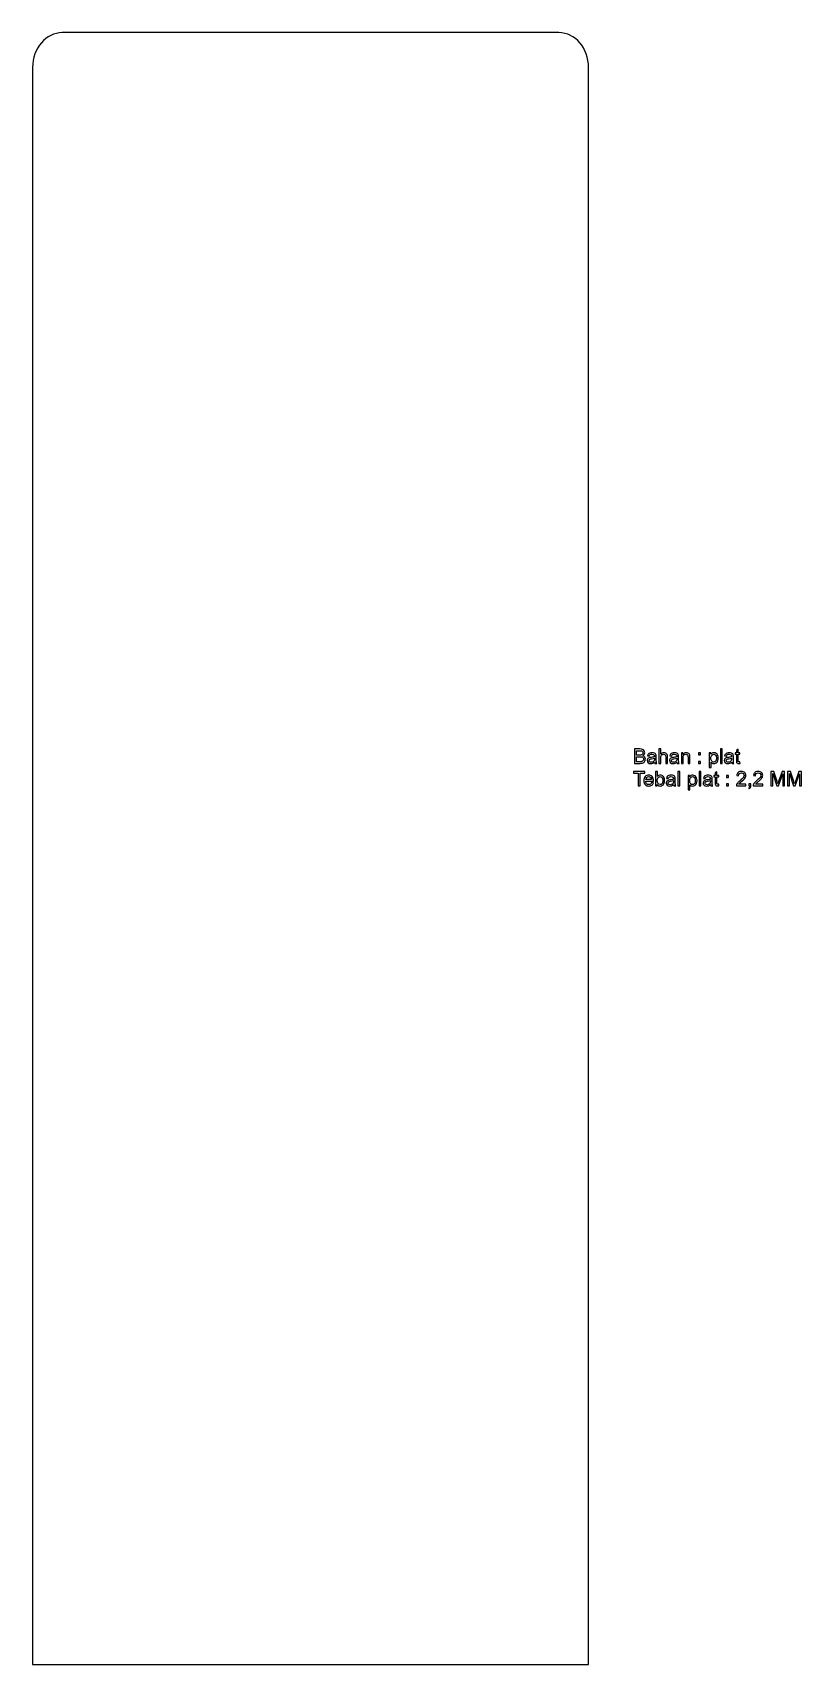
# Model space of a CAD drawing. Header units: centimetres. Extents: x -23 to 41, y -69 to 69.
import ezdxf

# ---------------------------------------------------------------- set-up
doc = ezdxf.new("R2010")
doc.units = ezdxf.units.CM
doc.header["$MEASUREMENT"] = 0
doc.layers.add('Layer 1', color=7, linetype='Continuous')

msp = doc.modelspace()

# ---------------------------------------------------------------- linework, layer by layer
at = {"layer": 'Layer 1', "color": 250, "lineweight": 25}
msp.add_open_spline([(-20.92, 68.74999), (-20.92, 68.74999), (20.92, 68.74999), (20.92, 68.74999), (20.92, 68.74999), (20.92, 68.75), (20.92, 68.75), (22.295, 68.74999), (23.42, 67.4335), (23.42, 65.82447), (23.42, 65.82447), (23.42, 65.82447), (23.42, 65.82447), (23.42, 65.82447), (23.42, -68.75), (23.42, -68.75), (23.42, -68.75), (23.42, -68.75), (23.42, -68.75), (23.42, -68.75), (-23.42, -68.75), (-23.42, -68.75), (-23.42, -68.75), (-23.42, -68.75), (-23.42, -68.74999), (-23.42, -68.74999), (-23.42, 65.82447), (-23.42, 65.82447), (-23.42, 65.82447), (-23.42, 65.82448), (-23.42, 65.82448), (-23.42, 67.43351), (-22.295, 68.74999), (-20.92, 68.74999)], degree=3, knots=[0, 0, 0, 0, 0.090909091, 0.090909091, 0.090909091, 0.181818182, 0.181818182, 0.181818182, 0.272727273, 0.272727273, 0.272727273, 0.363636364, 0.363636364, 0.363636364, 0.454545455, 0.454545455, 0.454545455, 0.545454545, 0.545454545, 0.545454545, 0.636363636, 0.636363636, 0.636363636, 0.727272727, 0.727272727, 0.727272727, 0.818181818, 0.818181818, 0.818181818, 0.909090909, 0.909090909, 0.909090909, 1, 1, 1, 1], dxfattribs=at)
at = {"layer": 'Layer 1', "color": 250}
for points, knots in [([(27.29578, 7.17251), (27.29578, 7.17251), (27.29578, 8.38493), (27.29578, 8.38493), (27.29578, 8.38493), (27.75072, 8.38493), (27.75072, 8.38493), (27.84329, 8.38493), (27.91752, 8.3728), (27.97368, 8.34825), (28.02956, 8.32369), (28.0733, 8.28587), (28.10491, 8.23479), (28.1368, 8.18399), (28.15261, 8.13065), (28.15261, 8.07477), (28.15261, 8.02313), (28.1385, 7.9743), (28.11056, 7.92858), (28.08262, 7.88286), (28.04028, 7.84589), (27.98356, 7.81767), (28.05693, 7.79622), (28.11338, 7.75953), (28.15261, 7.7076), (28.19212, 7.65596), (28.21187, 7.59471), (28.21187, 7.52416), (28.21187, 7.46715), (28.19974, 7.41437), (28.17575, 7.36555), (28.15176, 7.31673), (28.12213, 7.27919), (28.08685, 7.25266), (28.05157, 7.22641), (28.00726, 7.20638), (27.95421, 7.19283), (27.90087, 7.17928), (27.83567, 7.17251), (27.75834, 7.17251), (27.75834, 7.17251), (27.29578, 7.17251), (27.29578, 7.17251)], [0, 0, 0, 0, 0.071428571, 0.071428571, 0.071428571, 0.142857143, 0.142857143, 0.142857143, 0.214285714, 0.214285714, 0.214285714, 0.285714286, 0.285714286, 0.285714286, 0.357142857, 0.357142857, 0.357142857, 0.428571429, 0.428571429, 0.428571429, 0.5, 0.5, 0.5, 0.571428571, 0.571428571, 0.571428571, 0.642857143, 0.642857143, 0.642857143, 0.714285714, 0.714285714, 0.714285714, 0.785714286, 0.785714286, 0.785714286, 0.857142857, 0.857142857, 0.857142857, 0.928571429, 0.928571429, 0.928571429, 1, 1, 1, 1]), ([(29.35515, 7.17251), (29.35515, 7.17251), (29.35515, 8.38493), (29.35515, 8.38493), (29.35515, 8.38493), (29.50416, 8.38493), (29.50416, 8.38493), (29.50416, 8.38493), (29.50416, 7.94862), (29.50416, 7.94862), (29.57331, 8.02962), (29.66051, 8.06997), (29.76606, 8.06997), (29.83069, 8.06997), (29.88686, 8.05727), (29.93483, 8.03159), (29.98253, 8.00591), (30.01668, 7.97063), (30.03728, 7.92548), (30.05788, 7.88032), (30.06804, 7.81456), (30.06804, 7.72877), (30.06804, 7.72877), (30.06804, 7.17251), (30.06804, 7.17251), (30.06804, 7.17251), (29.91903, 7.17251), (29.91903, 7.17251), (29.91903, 7.17251), (29.91903, 7.7282), (29.91903, 7.7282), (29.91903, 7.80243), (29.90294, 7.85662), (29.87105, 7.89048), (29.83888, 7.92435), (29.79372, 7.94128), (29.73502, 7.94128), (29.69128, 7.94128), (29.65007, 7.92999), (29.61141, 7.90713), (29.57274, 7.88427), (29.54537, 7.85323), (29.52872, 7.814), (29.51235, 7.77505), (29.50416, 7.72115), (29.50416, 7.65229), (29.50416, 7.65229), (29.50416, 7.17251), (29.50416, 7.17251), (29.50416, 7.17251), (29.35515, 7.17251), (29.35515, 7.17251)], [0, 0, 0, 0, 0.058823529, 0.058823529, 0.058823529, 0.117647059, 0.117647059, 0.117647059, 0.176470588, 0.176470588, 0.176470588, 0.235294118, 0.235294118, 0.235294118, 0.294117647, 0.294117647, 0.294117647, 0.352941176, 0.352941176, 0.352941176, 0.411764706, 0.411764706, 0.411764706, 0.470588235, 0.470588235, 0.470588235, 0.529411765, 0.529411765, 0.529411765, 0.588235294, 0.588235294, 0.588235294, 0.647058824, 0.647058824, 0.647058824, 0.705882353, 0.705882353, 0.705882353, 0.764705882, 0.764705882, 0.764705882, 0.823529412, 0.823529412, 0.823529412, 0.882352941, 0.882352941, 0.882352941, 0.941176471, 0.941176471, 0.941176471, 1, 1, 1, 1]), ([(34.53022, 7.17251), (34.53022, 7.17251), (34.53022, 8.38493), (34.53022, 8.38493), (34.53022, 8.38493), (34.67924, 8.38493), (34.67924, 8.38493), (34.67924, 8.38493), (34.67924, 7.17251), (34.67924, 7.17251), (34.67924, 7.17251), (34.53022, 7.17251), (34.53022, 7.17251)], [0, 0, 0, 0, 0.25, 0.25, 0.25, 0.5, 0.5, 0.5, 0.75, 0.75, 0.75, 1, 1, 1, 1]), ([(36.17501, 7.30544), (36.17501, 7.30544), (36.19533, 7.17392), (36.19533, 7.17392), (36.15356, 7.16517), (36.11602, 7.16066), (36.08328, 7.16066), (36.02938, 7.16066), (35.98761, 7.16912), (35.9577, 7.18634), (35.92806, 7.20355), (35.90718, 7.22585), (35.89504, 7.25379), (35.88291, 7.28173), (35.87698, 7.34043), (35.87698, 7.4299), (35.87698, 7.4299), (35.87698, 7.9362), (35.87698, 7.9362), (35.87698, 7.9362), (35.76691, 7.9362), (35.76691, 7.9362), (35.76691, 7.9362), (35.76691, 8.05135), (35.76691, 8.05135), (35.76691, 8.05135), (35.87698, 8.05135), (35.87698, 8.05135), (35.87698, 8.05135), (35.87698, 8.26866), (35.87698, 8.26866), (35.87698, 8.26866), (36.02599, 8.35812), (36.02599, 8.35812), (36.02599, 8.35812), (36.02599, 8.05135), (36.02599, 8.05135), (36.02599, 8.05135), (36.17501, 8.05135), (36.17501, 8.05135), (36.17501, 8.05135), (36.17501, 7.9362), (36.17501, 7.9362), (36.17501, 7.9362), (36.02599, 7.9362), (36.02599, 7.9362), (36.02599, 7.9362), (36.02599, 7.42143), (36.02599, 7.42143), (36.02599, 7.37881), (36.02853, 7.35144), (36.03389, 7.3393), (36.03897, 7.32717), (36.04744, 7.31757), (36.05929, 7.31023), (36.07115, 7.30318), (36.08808, 7.29951), (36.11009, 7.29951), (36.12646, 7.29951), (36.14819, 7.30149), (36.17501, 7.30544)], [0, 0, 0, 0, 0.05, 0.05, 0.05, 0.1, 0.1, 0.1, 0.15, 0.15, 0.15, 0.2, 0.2, 0.2, 0.25, 0.25, 0.25, 0.3, 0.3, 0.3, 0.35, 0.35, 0.35, 0.4, 0.4, 0.4, 0.45, 0.45, 0.45, 0.5, 0.5, 0.5, 0.55, 0.55, 0.55, 0.6, 0.6, 0.6, 0.65, 0.65, 0.65, 0.7, 0.7, 0.7, 0.75, 0.75, 0.75, 0.8, 0.8, 0.8, 0.85, 0.85, 0.85, 0.9, 0.9, 0.9, 0.95, 0.95, 0.95, 1, 1, 1, 1]), ([(27.45665, 7.87524), (27.45665, 7.87524), (27.71883, 7.87524), (27.71883, 7.87524), (27.78995, 7.87524), (27.84104, 7.88004), (27.8718, 7.88935), (27.91272, 7.90149), (27.94348, 7.92181), (27.96408, 7.95003), (27.98469, 7.97825), (27.99513, 8.01353), (27.99513, 8.05615), (27.99513, 8.0965), (27.98553, 8.13206), (27.96606, 8.16254), (27.94687, 8.19331), (27.91921, 8.21447), (27.88337, 8.22576), (27.84753, 8.23705), (27.786, 8.24269), (27.69908, 8.24269), (27.69908, 8.24269), (27.45665, 8.24269), (27.45665, 8.24269), (27.45665, 8.24269), (27.45665, 7.87524), (27.45665, 7.87524)], [0, 0, 0, 0, 0.111111111, 0.111111111, 0.111111111, 0.222222222, 0.222222222, 0.222222222, 0.333333333, 0.333333333, 0.333333333, 0.444444444, 0.444444444, 0.444444444, 0.555555556, 0.555555556, 0.555555556, 0.666666667, 0.666666667, 0.666666667, 0.777777778, 0.777777778, 0.777777778, 0.888888889, 0.888888889, 0.888888889, 1, 1, 1, 1]), ([(27.45665, 7.31475), (27.45665, 7.31475), (27.75863, 7.31475), (27.75863, 7.31475), (27.81056, 7.31475), (27.84696, 7.31673), (27.86813, 7.32068), (27.90482, 7.32717), (27.93586, 7.33817), (27.9607, 7.3537), (27.98553, 7.36922), (28.00585, 7.3918), (28.02194, 7.42143), (28.03803, 7.45106), (28.04593, 7.48521), (28.04593, 7.52388), (28.04593, 7.56931), (28.03436, 7.60854), (28.01093, 7.64213), (27.98779, 7.67571), (27.95562, 7.69914), (27.91441, 7.71268), (27.87349, 7.72623), (27.81422, 7.733), (27.73718, 7.733), (27.73718, 7.733), (27.45665, 7.733), (27.45665, 7.733), (27.45665, 7.733), (27.45665, 7.31475), (27.45665, 7.31475)], [0, 0, 0, 0, 0.1, 0.1, 0.1, 0.2, 0.2, 0.2, 0.3, 0.3, 0.3, 0.4, 0.4, 0.4, 0.5, 0.5, 0.5, 0.6, 0.6, 0.6, 0.7, 0.7, 0.7, 0.8, 0.8, 0.8, 0.9, 0.9, 0.9, 1, 1, 1, 1]), ([(28.98742, 7.28258), (28.9321, 7.23545), (28.87876, 7.20243), (28.82768, 7.18295), (28.7766, 7.16348), (28.72185, 7.15388), (28.66315, 7.15388), (28.56663, 7.15388), (28.4924, 7.17731), (28.44047, 7.22444), (28.38854, 7.27129), (28.36258, 7.3314), (28.36258, 7.4045), (28.36258, 7.44739), (28.37246, 7.48662), (28.39193, 7.52218), (28.41169, 7.55774), (28.43737, 7.58596), (28.46898, 7.60741), (28.50087, 7.62886), (28.53643, 7.64523), (28.57622, 7.65624), (28.60557, 7.66386), (28.64988, 7.6712), (28.70887, 7.67853), (28.82909, 7.69264), (28.91799, 7.70986), (28.97472, 7.72962), (28.97528, 7.74994), (28.97557, 7.76292), (28.97557, 7.76828), (28.97557, 7.82868), (28.96145, 7.87129), (28.93323, 7.89613), (28.89513, 7.92971), (28.83841, 7.94636), (28.76333, 7.94636), (28.69306, 7.94636), (28.64113, 7.93394), (28.60783, 7.90939), (28.57425, 7.88484), (28.54969, 7.84138), (28.53361, 7.77872), (28.53361, 7.77872), (28.38798, 7.79904), (28.38798, 7.79904), (28.40124, 7.86141), (28.42298, 7.91193), (28.45346, 7.95031), (28.48394, 7.9887), (28.52796, 8.01805), (28.58554, 8.03893), (28.64283, 8.05953), (28.70971, 8.06997), (28.78535, 8.06997), (28.86042, 8.06997), (28.92166, 8.06123), (28.96879, 8.04345), (29.01564, 8.02567), (29.05035, 8.00365), (29.07237, 7.97684), (29.09438, 7.95003), (29.1099, 7.91616), (29.11893, 7.87524), (29.12373, 7.84984), (29.12627, 7.80412), (29.12627, 7.73836), (29.12627, 7.73836), (29.12627, 7.54081), (29.12627, 7.54081), (29.12627, 7.4028), (29.12938, 7.3156), (29.13559, 7.27863), (29.14151, 7.24165), (29.15393, 7.20638), (29.17199, 7.17251), (29.17199, 7.17251), (29.01621, 7.17251), (29.01621, 7.17251), (29.00125, 7.20384), (28.99165, 7.24053), (28.98742, 7.28258)], [0, 0, 0, 0, 0.037037037, 0.037037037, 0.037037037, 0.074074074, 0.074074074, 0.074074074, 0.111111111, 0.111111111, 0.111111111, 0.148148148, 0.148148148, 0.148148148, 0.185185185, 0.185185185, 0.185185185, 0.222222222, 0.222222222, 0.222222222, 0.259259259, 0.259259259, 0.259259259, 0.296296296, 0.296296296, 0.296296296, 0.333333333, 0.333333333, 0.333333333, 0.37037037, 0.37037037, 0.37037037, 0.407407407, 0.407407407, 0.407407407, 0.444444444, 0.444444444, 0.444444444, 0.481481481, 0.481481481, 0.481481481, 0.518518519, 0.518518519, 0.518518519, 0.555555556, 0.555555556, 0.555555556, 0.592592593, 0.592592593, 0.592592593, 0.62962963, 0.62962963, 0.62962963, 0.666666667, 0.666666667, 0.666666667, 0.703703704, 0.703703704, 0.703703704, 0.740740741, 0.740740741, 0.740740741, 0.777777778, 0.777777778, 0.777777778, 0.814814815, 0.814814815, 0.814814815, 0.851851852, 0.851851852, 0.851851852, 0.888888889, 0.888888889, 0.888888889, 0.925925926, 0.925925926, 0.925925926, 0.962962963, 0.962962963, 0.962962963, 1, 1, 1, 1]), ([(28.97557, 7.61278), (28.92138, 7.59076), (28.8401, 7.57214), (28.73173, 7.5569), (28.6702, 7.54815), (28.62674, 7.53827), (28.60134, 7.52726), (28.57594, 7.51626), (28.55647, 7.50017), (28.54264, 7.47928), (28.52881, 7.45812), (28.52175, 7.43469), (28.52175, 7.40873), (28.52175, 7.3695), (28.53671, 7.33648), (28.56691, 7.31023), (28.59711, 7.28399), (28.64113, 7.27072), (28.69899, 7.27072), (28.75628, 7.27072), (28.80736, 7.28314), (28.85223, 7.30826), (28.89683, 7.33309), (28.92985, 7.36724), (28.95073, 7.41042), (28.96682, 7.44401), (28.97472, 7.4934), (28.97472, 7.55859), (28.97472, 7.55859), (28.97557, 7.61278), (28.97557, 7.61278)], [0, 0, 0, 0, 0.1, 0.1, 0.1, 0.2, 0.2, 0.2, 0.3, 0.3, 0.3, 0.4, 0.4, 0.4, 0.5, 0.5, 0.5, 0.6, 0.6, 0.6, 0.7, 0.7, 0.7, 0.8, 0.8, 0.8, 0.9, 0.9, 0.9, 1, 1, 1, 1]), ([(30.87096, 7.28258), (30.81564, 7.23545), (30.7623, 7.20243), (30.71122, 7.18295), (30.66014, 7.16348), (30.60539, 7.15388), (30.54669, 7.15388), (30.45017, 7.15388), (30.37594, 7.17731), (30.32401, 7.22444), (30.27208, 7.27129), (30.24612, 7.3314), (30.24612, 7.4045), (30.24612, 7.44739), (30.256, 7.48662), (30.27547, 7.52218), (30.29523, 7.55774), (30.32091, 7.58596), (30.35252, 7.60741), (30.38441, 7.62886), (30.41997, 7.64523), (30.45976, 7.65624), (30.48911, 7.66386), (30.53342, 7.6712), (30.59241, 7.67853), (30.71263, 7.69264), (30.80153, 7.70986), (30.85826, 7.72962), (30.85882, 7.74994), (30.85911, 7.76292), (30.85911, 7.76828), (30.85911, 7.82868), (30.84499, 7.87129), (30.81677, 7.89613), (30.77867, 7.92971), (30.72195, 7.94636), (30.64687, 7.94636), (30.5766, 7.94636), (30.52467, 7.93394), (30.49137, 7.90939), (30.45779, 7.88484), (30.43323, 7.84138), (30.41715, 7.77872), (30.41715, 7.77872), (30.27152, 7.79904), (30.27152, 7.79904), (30.28478, 7.86141), (30.30652, 7.91193), (30.337, 7.95031), (30.36748, 7.9887), (30.4115, 8.01805), (30.46908, 8.03893), (30.52637, 8.05953), (30.59325, 8.06997), (30.66889, 8.06997), (30.74396, 8.06997), (30.8052, 8.06123), (30.85233, 8.04345), (30.89918, 8.02567), (30.93389, 8.00365), (30.95591, 7.97684), (30.97792, 7.95003), (30.99344, 7.91616), (31.00247, 7.87524), (31.00727, 7.84984), (31.00981, 7.80412), (31.00981, 7.73836), (31.00981, 7.73836), (31.00981, 7.54081), (31.00981, 7.54081), (31.00981, 7.4028), (31.01292, 7.3156), (31.01913, 7.27863), (31.02505, 7.24165), (31.03747, 7.20638), (31.05553, 7.17251), (31.05553, 7.17251), (30.89975, 7.17251), (30.89975, 7.17251), (30.88479, 7.20384), (30.87519, 7.24053), (30.87096, 7.28258)], [0, 0, 0, 0, 0.037037037, 0.037037037, 0.037037037, 0.074074074, 0.074074074, 0.074074074, 0.111111111, 0.111111111, 0.111111111, 0.148148148, 0.148148148, 0.148148148, 0.185185185, 0.185185185, 0.185185185, 0.222222222, 0.222222222, 0.222222222, 0.259259259, 0.259259259, 0.259259259, 0.296296296, 0.296296296, 0.296296296, 0.333333333, 0.333333333, 0.333333333, 0.37037037, 0.37037037, 0.37037037, 0.407407407, 0.407407407, 0.407407407, 0.444444444, 0.444444444, 0.444444444, 0.481481481, 0.481481481, 0.481481481, 0.518518519, 0.518518519, 0.518518519, 0.555555556, 0.555555556, 0.555555556, 0.592592593, 0.592592593, 0.592592593, 0.62962963, 0.62962963, 0.62962963, 0.666666667, 0.666666667, 0.666666667, 0.703703704, 0.703703704, 0.703703704, 0.740740741, 0.740740741, 0.740740741, 0.777777778, 0.777777778, 0.777777778, 0.814814815, 0.814814815, 0.814814815, 0.851851852, 0.851851852, 0.851851852, 0.888888889, 0.888888889, 0.888888889, 0.925925926, 0.925925926, 0.925925926, 0.962962963, 0.962962963, 0.962962963, 1, 1, 1, 1]), ([(30.85911, 7.61278), (30.80492, 7.59076), (30.72364, 7.57214), (30.61527, 7.5569), (30.55374, 7.54815), (30.51028, 7.53827), (30.48488, 7.52726), (30.45948, 7.51626), (30.44001, 7.50017), (30.42618, 7.47928), (30.41235, 7.45812), (30.40529, 7.43469), (30.40529, 7.40873), (30.40529, 7.3695), (30.42025, 7.33648), (30.45045, 7.31023), (30.48065, 7.28399), (30.52467, 7.27072), (30.58253, 7.27072), (30.63982, 7.27072), (30.6909, 7.28314), (30.73577, 7.30826), (30.78037, 7.33309), (30.81339, 7.36724), (30.83427, 7.41042), (30.85036, 7.44401), (30.85826, 7.4934), (30.85826, 7.55859), (30.85826, 7.55859), (30.85911, 7.61278), (30.85911, 7.61278)], [0, 0, 0, 0, 0.1, 0.1, 0.1, 0.2, 0.2, 0.2, 0.3, 0.3, 0.3, 0.4, 0.4, 0.4, 0.5, 0.5, 0.5, 0.6, 0.6, 0.6, 0.7, 0.7, 0.7, 0.8, 0.8, 0.8, 0.9, 0.9, 0.9, 1, 1, 1, 1]), ([(31.23869, 7.17251), (31.23869, 7.17251), (31.23869, 8.05135), (31.23869, 8.05135), (31.23869, 8.05135), (31.37246, 8.05135), (31.37246, 8.05135), (31.37246, 8.05135), (31.37246, 7.92661), (31.37246, 7.92661), (31.43681, 8.02228), (31.52994, 8.06997), (31.65158, 8.06997), (31.70464, 8.06997), (31.75318, 8.06038), (31.79749, 8.04147), (31.8418, 8.02256), (31.8751, 7.99744), (31.89711, 7.96668), (31.91913, 7.93592), (31.93465, 7.89923), (31.9434, 7.8569), (31.94876, 7.82924), (31.95158, 7.78098), (31.95158, 7.71212), (31.95158, 7.71212), (31.95158, 7.17251), (31.95158, 7.17251), (31.95158, 7.17251), (31.80257, 7.17251), (31.80257, 7.17251), (31.80257, 7.17251), (31.80257, 7.70647), (31.80257, 7.70647), (31.80257, 7.76715), (31.79692, 7.81259), (31.78535, 7.8425), (31.77378, 7.87242), (31.75318, 7.89641), (31.72383, 7.91447), (31.69448, 7.93225), (31.65976, 7.94128), (31.62025, 7.94128), (31.55704, 7.94128), (31.50257, 7.92124), (31.45656, 7.88089), (31.41056, 7.84081), (31.3877, 7.76433), (31.3877, 7.652), (31.3877, 7.652), (31.3877, 7.17251), (31.3877, 7.17251), (31.3877, 7.17251), (31.23869, 7.17251), (31.23869, 7.17251)], [0, 0, 0, 0, 0.055555556, 0.055555556, 0.055555556, 0.111111111, 0.111111111, 0.111111111, 0.166666667, 0.166666667, 0.166666667, 0.222222222, 0.222222222, 0.222222222, 0.277777778, 0.277777778, 0.277777778, 0.333333333, 0.333333333, 0.333333333, 0.388888889, 0.388888889, 0.388888889, 0.444444444, 0.444444444, 0.444444444, 0.5, 0.5, 0.5, 0.555555556, 0.555555556, 0.555555556, 0.611111111, 0.611111111, 0.611111111, 0.666666667, 0.666666667, 0.666666667, 0.722222222, 0.722222222, 0.722222222, 0.777777778, 0.777777778, 0.777777778, 0.833333333, 0.833333333, 0.833333333, 0.888888889, 0.888888889, 0.888888889, 0.944444444, 0.944444444, 0.944444444, 1, 1, 1, 1]), ([(32.69156, 7.88202), (32.69156, 7.88202), (32.69156, 8.05135), (32.69156, 8.05135), (32.69156, 8.05135), (32.86089, 8.05135), (32.86089, 8.05135), (32.86089, 8.05135), (32.86089, 7.88202), (32.86089, 7.88202), (32.86089, 7.88202), (32.69156, 7.88202), (32.69156, 7.88202)], [0, 0, 0, 0, 0.25, 0.25, 0.25, 0.5, 0.5, 0.5, 0.75, 0.75, 0.75, 1, 1, 1, 1]), ([(32.69156, 7.17251), (32.69156, 7.17251), (32.69156, 7.34184), (32.69156, 7.34184), (32.69156, 7.34184), (32.86089, 7.34184), (32.86089, 7.34184), (32.86089, 7.34184), (32.86089, 7.17251), (32.86089, 7.17251), (32.86089, 7.17251), (32.69156, 7.17251), (32.69156, 7.17251)], [0, 0, 0, 0, 0.25, 0.25, 0.25, 0.5, 0.5, 0.5, 0.75, 0.75, 0.75, 1, 1, 1, 1]), ([(33.59184, 6.83554), (33.59184, 6.83554), (33.59184, 8.05135), (33.59184, 8.05135), (33.59184, 8.05135), (33.72731, 8.05135), (33.72731, 8.05135), (33.72731, 8.05135), (33.72731, 7.93592), (33.72731, 7.93592), (33.7592, 7.98051), (33.79532, 8.0141), (33.83568, 8.03639), (33.87575, 8.05869), (33.92458, 8.06997), (33.98187, 8.06997), (34.05694, 8.06997), (34.12298, 8.05078), (34.18027, 8.01212), (34.23756, 7.97374), (34.28074, 7.91927), (34.31009, 7.84928), (34.33916, 7.779), (34.35384, 7.70224), (34.35384, 7.61842), (34.35384, 7.52896), (34.33775, 7.44824), (34.30558, 7.37627), (34.27341, 7.30459), (34.22656, 7.24956), (34.16503, 7.21117), (34.10379, 7.17307), (34.03916, 7.15388), (33.97143, 7.15388), (33.92176, 7.15388), (33.87717, 7.16433), (33.83794, 7.18521), (33.79843, 7.20609), (33.76625, 7.23234), (33.74085, 7.26423), (33.74085, 7.26423), (33.74085, 6.83554), (33.74085, 6.83554), (33.74085, 6.83554), (33.59184, 6.83554), (33.59184, 6.83554)], [0, 0, 0, 0, 0.066666667, 0.066666667, 0.066666667, 0.133333333, 0.133333333, 0.133333333, 0.2, 0.2, 0.2, 0.266666667, 0.266666667, 0.266666667, 0.333333333, 0.333333333, 0.333333333, 0.4, 0.4, 0.4, 0.466666667, 0.466666667, 0.466666667, 0.533333333, 0.533333333, 0.533333333, 0.6, 0.6, 0.6, 0.666666667, 0.666666667, 0.666666667, 0.733333333, 0.733333333, 0.733333333, 0.8, 0.8, 0.8, 0.866666667, 0.866666667, 0.866666667, 0.933333333, 0.933333333, 0.933333333, 1, 1, 1, 1]), ([(33.72731, 7.60657), (33.72731, 7.49396), (33.75017, 7.41071), (33.7956, 7.3568), (33.84132, 7.3029), (33.89664, 7.2758), (33.96155, 7.2758), (34.02759, 7.2758), (34.08403, 7.30374), (34.13088, 7.35962), (34.17801, 7.4155), (34.20144, 7.50186), (34.20144, 7.61898), (34.20144, 7.73074), (34.17858, 7.81428), (34.13258, 7.86988), (34.08657, 7.92548), (34.03182, 7.95314), (33.96804, 7.95314), (33.90482, 7.95314), (33.84894, 7.9235), (33.8004, 7.86452), (33.75158, 7.80525), (33.72731, 7.71946), (33.72731, 7.60657)], [0, 0, 0, 0, 0.125, 0.125, 0.125, 0.25, 0.25, 0.25, 0.375, 0.375, 0.375, 0.5, 0.5, 0.5, 0.625, 0.625, 0.625, 0.75, 0.75, 0.75, 0.875, 0.875, 0.875, 1, 1, 1, 1]), ([(35.48385, 7.28258), (35.42853, 7.23545), (35.37519, 7.20243), (35.32411, 7.18295), (35.27303, 7.16348), (35.21828, 7.15388), (35.15958, 7.15388), (35.06306, 7.15388), (34.98883, 7.17731), (34.9369, 7.22444), (34.88497, 7.27129), (34.85901, 7.3314), (34.85901, 7.4045), (34.85901, 7.44739), (34.86889, 7.48662), (34.88836, 7.52218), (34.90812, 7.55774), (34.9338, 7.58596), (34.96541, 7.60741), (34.9973, 7.62886), (35.03286, 7.64523), (35.07265, 7.65624), (35.102, 7.66386), (35.14631, 7.6712), (35.2053, 7.67853), (35.32552, 7.69264), (35.41442, 7.70986), (35.47115, 7.72962), (35.47171, 7.74994), (35.472, 7.76292), (35.472, 7.76828), (35.472, 7.82868), (35.45788, 7.87129), (35.42966, 7.89613), (35.39156, 7.92971), (35.33484, 7.94636), (35.25976, 7.94636), (35.18949, 7.94636), (35.13756, 7.93394), (35.10426, 7.90939), (35.07068, 7.88484), (35.04612, 7.84138), (35.03004, 7.77872), (35.03004, 7.77872), (34.88441, 7.79904), (34.88441, 7.79904), (34.89767, 7.86141), (34.91941, 7.91193), (34.94989, 7.95031), (34.98037, 7.9887), (35.02439, 8.01805), (35.08197, 8.03893), (35.13926, 8.05953), (35.20614, 8.06997), (35.28178, 8.06997), (35.35685, 8.06997), (35.41809, 8.06123), (35.46522, 8.04345), (35.51207, 8.02567), (35.54678, 8.00365), (35.5688, 7.97684), (35.59081, 7.95003), (35.60633, 7.91616), (35.61536, 7.87524), (35.62016, 7.84984), (35.6227, 7.80412), (35.6227, 7.73836), (35.6227, 7.73836), (35.6227, 7.54081), (35.6227, 7.54081), (35.6227, 7.4028), (35.62581, 7.3156), (35.63202, 7.27863), (35.63794, 7.24165), (35.65036, 7.20638), (35.66842, 7.17251), (35.66842, 7.17251), (35.51264, 7.17251), (35.51264, 7.17251), (35.49768, 7.20384), (35.48808, 7.24053), (35.48385, 7.28258)], [0, 0, 0, 0, 0.037037037, 0.037037037, 0.037037037, 0.074074074, 0.074074074, 0.074074074, 0.111111111, 0.111111111, 0.111111111, 0.148148148, 0.148148148, 0.148148148, 0.185185185, 0.185185185, 0.185185185, 0.222222222, 0.222222222, 0.222222222, 0.259259259, 0.259259259, 0.259259259, 0.296296296, 0.296296296, 0.296296296, 0.333333333, 0.333333333, 0.333333333, 0.37037037, 0.37037037, 0.37037037, 0.407407407, 0.407407407, 0.407407407, 0.444444444, 0.444444444, 0.444444444, 0.481481481, 0.481481481, 0.481481481, 0.518518519, 0.518518519, 0.518518519, 0.555555556, 0.555555556, 0.555555556, 0.592592593, 0.592592593, 0.592592593, 0.62962963, 0.62962963, 0.62962963, 0.666666667, 0.666666667, 0.666666667, 0.703703704, 0.703703704, 0.703703704, 0.740740741, 0.740740741, 0.740740741, 0.777777778, 0.777777778, 0.777777778, 0.814814815, 0.814814815, 0.814814815, 0.851851852, 0.851851852, 0.851851852, 0.888888889, 0.888888889, 0.888888889, 0.925925926, 0.925925926, 0.925925926, 0.962962963, 0.962962963, 0.962962963, 1, 1, 1, 1]), ([(35.472, 7.61278), (35.41781, 7.59076), (35.33653, 7.57214), (35.22816, 7.5569), (35.16663, 7.54815), (35.12317, 7.53827), (35.09777, 7.52726), (35.07237, 7.51626), (35.0529, 7.50017), (35.03907, 7.47928), (35.02524, 7.45812), (35.01818, 7.43469), (35.01818, 7.40873), (35.01818, 7.3695), (35.03314, 7.33648), (35.06334, 7.31023), (35.09354, 7.28399), (35.13756, 7.27072), (35.19542, 7.27072), (35.25271, 7.27072), (35.30379, 7.28314), (35.34866, 7.30826), (35.39326, 7.33309), (35.42628, 7.36724), (35.44716, 7.41042), (35.46325, 7.44401), (35.47115, 7.4934), (35.47115, 7.55859), (35.47115, 7.55859), (35.472, 7.61278), (35.472, 7.61278)], [0, 0, 0, 0, 0.1, 0.1, 0.1, 0.2, 0.2, 0.2, 0.3, 0.3, 0.3, 0.4, 0.4, 0.4, 0.5, 0.5, 0.5, 0.6, 0.6, 0.6, 0.7, 0.7, 0.7, 0.8, 0.8, 0.8, 0.9, 0.9, 0.9, 1, 1, 1, 1]), ([(27.61074, 5.28078), (27.61074, 5.28078), (27.61074, 6.35096), (27.61074, 6.35096), (27.61074, 6.35096), (27.21112, 6.35096), (27.21112, 6.35096), (27.21112, 6.35096), (27.21112, 6.4932), (27.21112, 6.4932), (27.21112, 6.4932), (28.17123, 6.4932), (28.17123, 6.4932), (28.17123, 6.4932), (28.17123, 6.35096), (28.17123, 6.35096), (28.17123, 6.35096), (27.77161, 6.35096), (27.77161, 6.35096), (27.77161, 6.35096), (27.77161, 5.28078), (27.77161, 5.28078), (27.77161, 5.28078), (27.61074, 5.28078), (27.61074, 5.28078)], [0, 0, 0, 0, 0.125, 0.125, 0.125, 0.25, 0.25, 0.25, 0.375, 0.375, 0.375, 0.5, 0.5, 0.5, 0.625, 0.625, 0.625, 0.75, 0.75, 0.75, 0.875, 0.875, 0.875, 1, 1, 1, 1]), ([(28.73004, 5.56526), (28.73004, 5.56526), (28.88413, 5.54494), (28.88413, 5.54494), (28.86014, 5.45548), (28.81527, 5.38577), (28.74979, 5.33638), (28.68432, 5.28699), (28.60078, 5.26215), (28.4989, 5.26215), (28.37077, 5.26215), (28.26917, 5.30166), (28.1941, 5.38069), (28.11903, 5.45943), (28.08149, 5.57034), (28.08149, 5.71286), (28.08149, 5.86018), (28.11931, 5.97476), (28.19523, 6.05604), (28.27115, 6.13761), (28.36964, 6.17824), (28.49071, 6.17824), (28.60784, 6.17824), (28.70351, 6.13845), (28.77773, 6.05858), (28.85196, 5.97871), (28.88921, 5.86639), (28.88921, 5.72161), (28.88921, 5.71286), (28.88893, 5.6996), (28.88836, 5.6821), (28.88836, 5.6821), (28.23389, 5.6821), (28.23389, 5.6821), (28.23954, 5.58586), (28.26663, 5.51192), (28.31574, 5.46084), (28.36456, 5.40976), (28.4258, 5.38407), (28.4989, 5.38407), (28.55337, 5.38407), (28.59993, 5.39847), (28.63832, 5.42725), (28.67698, 5.45604), (28.70746, 5.50204), (28.73004, 5.56526)], [0, 0, 0, 0, 0.066666667, 0.066666667, 0.066666667, 0.133333333, 0.133333333, 0.133333333, 0.2, 0.2, 0.2, 0.266666667, 0.266666667, 0.266666667, 0.333333333, 0.333333333, 0.333333333, 0.4, 0.4, 0.4, 0.466666667, 0.466666667, 0.466666667, 0.533333333, 0.533333333, 0.533333333, 0.6, 0.6, 0.6, 0.666666667, 0.666666667, 0.666666667, 0.733333333, 0.733333333, 0.733333333, 0.8, 0.8, 0.8, 0.866666667, 0.866666667, 0.866666667, 0.933333333, 0.933333333, 0.933333333, 1, 1, 1, 1]), ([(28.24236, 5.80402), (28.24236, 5.80402), (28.73173, 5.80402), (28.73173, 5.80402), (28.72524, 5.87796), (28.70633, 5.93328), (28.67557, 5.97025), (28.62844, 6.02754), (28.56691, 6.05633), (28.49156, 6.05633), (28.42326, 6.05633), (28.36597, 6.03347), (28.31941, 5.98775), (28.27312, 5.94203), (28.24744, 5.88078), (28.24236, 5.80402)], [0, 0, 0, 0, 0.2, 0.2, 0.2, 0.4, 0.4, 0.4, 0.6, 0.6, 0.6, 0.8, 0.8, 0.8, 1, 1, 1, 1]), ([(29.20953, 5.28078), (29.20953, 5.28078), (29.07068, 5.28078), (29.07068, 5.28078), (29.07068, 5.28078), (29.07068, 6.4932), (29.07068, 6.4932), (29.07068, 6.4932), (29.21969, 6.4932), (29.21969, 6.4932), (29.21969, 6.4932), (29.21969, 6.06056), (29.21969, 6.06056), (29.28262, 6.13902), (29.36278, 6.17824), (29.46042, 6.17824), (29.51433, 6.17824), (29.56569, 6.16752), (29.61395, 6.14579), (29.66221, 6.12406), (29.70172, 6.0933), (29.73305, 6.05407), (29.7641, 6.01456), (29.78865, 5.96714), (29.80615, 5.91155), (29.82393, 5.85623), (29.83267, 5.79668), (29.83267, 5.73346), (29.83267, 5.58332), (29.79542, 5.46705), (29.7212, 5.3852), (29.64669, 5.30308), (29.55751, 5.26215), (29.45337, 5.26215), (29.34979, 5.26215), (29.26851, 5.30533), (29.20953, 5.39141), (29.20953, 5.39141), (29.20953, 5.28078), (29.20953, 5.28078)], [0, 0, 0, 0, 0.076923077, 0.076923077, 0.076923077, 0.153846154, 0.153846154, 0.153846154, 0.230769231, 0.230769231, 0.230769231, 0.307692308, 0.307692308, 0.307692308, 0.384615385, 0.384615385, 0.384615385, 0.461538462, 0.461538462, 0.461538462, 0.538461538, 0.538461538, 0.538461538, 0.615384615, 0.615384615, 0.615384615, 0.692307692, 0.692307692, 0.692307692, 0.769230769, 0.769230769, 0.769230769, 0.846153846, 0.846153846, 0.846153846, 0.923076923, 0.923076923, 0.923076923, 1, 1, 1, 1]), ([(29.20784, 5.72669), (29.20784, 5.6217), (29.22223, 5.54579), (29.25073, 5.49894), (29.29758, 5.42246), (29.3608, 5.38407), (29.44067, 5.38407), (29.50586, 5.38407), (29.56202, 5.4123), (29.60916, 5.46874), (29.65657, 5.52518), (29.68028, 5.60929), (29.68028, 5.72105), (29.68028, 5.83563), (29.6577, 5.92001), (29.61226, 5.97448), (29.56682, 6.02895), (29.51179, 6.05633), (29.44744, 6.05633), (29.38225, 6.05633), (29.32609, 6.0281), (29.27896, 5.97166), (29.23154, 5.91521), (29.20784, 5.83365), (29.20784, 5.72669)], [0, 0, 0, 0, 0.125, 0.125, 0.125, 0.25, 0.25, 0.25, 0.375, 0.375, 0.375, 0.5, 0.5, 0.5, 0.625, 0.625, 0.625, 0.75, 0.75, 0.75, 0.875, 0.875, 0.875, 1, 1, 1, 1]), ([(30.58818, 5.39085), (30.53286, 5.34372), (30.47952, 5.3107), (30.42844, 5.29122), (30.37736, 5.27175), (30.32261, 5.26215), (30.26391, 5.26215), (30.16739, 5.26215), (30.09316, 5.28558), (30.04123, 5.33271), (29.9893, 5.37956), (29.96334, 5.43967), (29.96334, 5.51277), (29.96334, 5.55566), (29.97322, 5.59489), (29.99269, 5.63045), (30.01245, 5.66601), (30.03813, 5.69423), (30.06974, 5.71568), (30.10163, 5.73713), (30.13719, 5.7535), (30.17698, 5.76451), (30.20633, 5.77213), (30.25064, 5.77947), (30.30963, 5.7868), (30.42985, 5.80091), (30.51875, 5.81813), (30.57548, 5.83789), (30.57604, 5.85821), (30.57633, 5.87119), (30.57633, 5.87655), (30.57633, 5.93695), (30.56221, 5.97956), (30.53399, 6.0044), (30.49589, 6.03798), (30.43917, 6.05463), (30.36409, 6.05463), (30.29382, 6.05463), (30.24189, 6.04221), (30.20859, 6.01766), (30.17501, 5.99311), (30.15045, 5.94965), (30.13437, 5.88699), (30.13437, 5.88699), (29.98874, 5.90731), (29.98874, 5.90731), (30.002, 5.96968), (30.02374, 6.0202), (30.05422, 6.05858), (30.0847, 6.09697), (30.12872, 6.12632), (30.1863, 6.1472), (30.24359, 6.1678), (30.31047, 6.17824), (30.38611, 6.17824), (30.46118, 6.17824), (30.52242, 6.1695), (30.56955, 6.15172), (30.6164, 6.13394), (30.65111, 6.11192), (30.67313, 6.08511), (30.69514, 6.0583), (30.71066, 6.02443), (30.71969, 5.98351), (30.72449, 5.95811), (30.72703, 5.91239), (30.72703, 5.84663), (30.72703, 5.84663), (30.72703, 5.64908), (30.72703, 5.64908), (30.72703, 5.51107), (30.73014, 5.42387), (30.73635, 5.3869), (30.74227, 5.34992), (30.75469, 5.31465), (30.77275, 5.28078), (30.77275, 5.28078), (30.61697, 5.28078), (30.61697, 5.28078), (30.60201, 5.31211), (30.59241, 5.3488), (30.58818, 5.39085)], [0, 0, 0, 0, 0.037037037, 0.037037037, 0.037037037, 0.074074074, 0.074074074, 0.074074074, 0.111111111, 0.111111111, 0.111111111, 0.148148148, 0.148148148, 0.148148148, 0.185185185, 0.185185185, 0.185185185, 0.222222222, 0.222222222, 0.222222222, 0.259259259, 0.259259259, 0.259259259, 0.296296296, 0.296296296, 0.296296296, 0.333333333, 0.333333333, 0.333333333, 0.37037037, 0.37037037, 0.37037037, 0.407407407, 0.407407407, 0.407407407, 0.444444444, 0.444444444, 0.444444444, 0.481481481, 0.481481481, 0.481481481, 0.518518519, 0.518518519, 0.518518519, 0.555555556, 0.555555556, 0.555555556, 0.592592593, 0.592592593, 0.592592593, 0.62962963, 0.62962963, 0.62962963, 0.666666667, 0.666666667, 0.666666667, 0.703703704, 0.703703704, 0.703703704, 0.740740741, 0.740740741, 0.740740741, 0.777777778, 0.777777778, 0.777777778, 0.814814815, 0.814814815, 0.814814815, 0.851851852, 0.851851852, 0.851851852, 0.888888889, 0.888888889, 0.888888889, 0.925925926, 0.925925926, 0.925925926, 0.962962963, 0.962962963, 0.962962963, 1, 1, 1, 1]), ([(30.57633, 5.72105), (30.52214, 5.69903), (30.44086, 5.68041), (30.33249, 5.66517), (30.27096, 5.65642), (30.2275, 5.64654), (30.2021, 5.63553), (30.1767, 5.62453), (30.15723, 5.60844), (30.1434, 5.58755), (30.12957, 5.56639), (30.12251, 5.54296), (30.12251, 5.517), (30.12251, 5.47777), (30.13747, 5.44475), (30.16767, 5.4185), (30.19787, 5.39226), (30.24189, 5.37899), (30.29975, 5.37899), (30.35704, 5.37899), (30.40812, 5.39141), (30.45299, 5.41653), (30.49759, 5.44136), (30.53061, 5.47551), (30.55149, 5.51869), (30.56758, 5.55228), (30.57548, 5.60167), (30.57548, 5.66686), (30.57548, 5.66686), (30.57633, 5.72105), (30.57633, 5.72105)], [0, 0, 0, 0, 0.1, 0.1, 0.1, 0.2, 0.2, 0.2, 0.3, 0.3, 0.3, 0.4, 0.4, 0.4, 0.5, 0.5, 0.5, 0.6, 0.6, 0.6, 0.7, 0.7, 0.7, 0.8, 0.8, 0.8, 0.9, 0.9, 0.9, 1, 1, 1, 1]), ([(30.95252, 5.28078), (30.95252, 5.28078), (30.95252, 6.4932), (30.95252, 6.4932), (30.95252, 6.4932), (31.10154, 6.4932), (31.10154, 6.4932), (31.10154, 6.4932), (31.10154, 5.28078), (31.10154, 5.28078), (31.10154, 5.28078), (30.95252, 5.28078), (30.95252, 5.28078)], [0, 0, 0, 0, 0.25, 0.25, 0.25, 0.5, 0.5, 0.5, 0.75, 0.75, 0.75, 1, 1, 1, 1]), ([(31.80257, 4.94381), (31.80257, 4.94381), (31.80257, 6.15962), (31.80257, 6.15962), (31.80257, 6.15962), (31.93804, 6.15962), (31.93804, 6.15962), (31.93804, 6.15962), (31.93804, 6.04419), (31.93804, 6.04419), (31.96993, 6.08878), (32.00605, 6.12237), (32.04641, 6.14466), (32.08648, 6.16696), (32.13531, 6.17824), (32.1926, 6.17824), (32.26767, 6.17824), (32.33371, 6.15905), (32.391, 6.12039), (32.44829, 6.08201), (32.49147, 6.02754), (32.52082, 5.95755), (32.54989, 5.88727), (32.56457, 5.81051), (32.56457, 5.72669), (32.56457, 5.63723), (32.54848, 5.55651), (32.51631, 5.48454), (32.48414, 5.41286), (32.43729, 5.35783), (32.37576, 5.31944), (32.31452, 5.28134), (32.24989, 5.26215), (32.18216, 5.26215), (32.13249, 5.26215), (32.0879, 5.2726), (32.04867, 5.29348), (32.00916, 5.31436), (31.97698, 5.34061), (31.95158, 5.3725), (31.95158, 5.3725), (31.95158, 4.94381), (31.95158, 4.94381), (31.95158, 4.94381), (31.80257, 4.94381), (31.80257, 4.94381)], [0, 0, 0, 0, 0.066666667, 0.066666667, 0.066666667, 0.133333333, 0.133333333, 0.133333333, 0.2, 0.2, 0.2, 0.266666667, 0.266666667, 0.266666667, 0.333333333, 0.333333333, 0.333333333, 0.4, 0.4, 0.4, 0.466666667, 0.466666667, 0.466666667, 0.533333333, 0.533333333, 0.533333333, 0.6, 0.6, 0.6, 0.666666667, 0.666666667, 0.666666667, 0.733333333, 0.733333333, 0.733333333, 0.8, 0.8, 0.8, 0.866666667, 0.866666667, 0.866666667, 0.933333333, 0.933333333, 0.933333333, 1, 1, 1, 1]), ([(31.93804, 5.71484), (31.93804, 5.60223), (31.9609, 5.51898), (32.00633, 5.46507), (32.05205, 5.41117), (32.10737, 5.38407), (32.17228, 5.38407), (32.23832, 5.38407), (32.29476, 5.41201), (32.34161, 5.46789), (32.38874, 5.52377), (32.41217, 5.61013), (32.41217, 5.72725), (32.41217, 5.83901), (32.38931, 5.92255), (32.34331, 5.97815), (32.2973, 6.03375), (32.24255, 6.06141), (32.17877, 6.06141), (32.11555, 6.06141), (32.05967, 6.03177), (32.01113, 5.97279), (31.96231, 5.91352), (31.93804, 5.82773), (31.93804, 5.71484)], [0, 0, 0, 0, 0.125, 0.125, 0.125, 0.25, 0.25, 0.25, 0.375, 0.375, 0.375, 0.5, 0.5, 0.5, 0.625, 0.625, 0.625, 0.75, 0.75, 0.75, 0.875, 0.875, 0.875, 1, 1, 1, 1]), ([(32.74095, 5.28078), (32.74095, 5.28078), (32.74095, 6.4932), (32.74095, 6.4932), (32.74095, 6.4932), (32.88997, 6.4932), (32.88997, 6.4932), (32.88997, 6.4932), (32.88997, 5.28078), (32.88997, 5.28078), (32.88997, 5.28078), (32.74095, 5.28078), (32.74095, 5.28078)], [0, 0, 0, 0, 0.25, 0.25, 0.25, 0.5, 0.5, 0.5, 0.75, 0.75, 0.75, 1, 1, 1, 1]), ([(33.69458, 5.39085), (33.63926, 5.34372), (33.58592, 5.3107), (33.53484, 5.29122), (33.48376, 5.27175), (33.42901, 5.26215), (33.37031, 5.26215), (33.27379, 5.26215), (33.19956, 5.28558), (33.14763, 5.33271), (33.0957, 5.37956), (33.06974, 5.43967), (33.06974, 5.51277), (33.06974, 5.55566), (33.07962, 5.59489), (33.09909, 5.63045), (33.11885, 5.66601), (33.14453, 5.69423), (33.17614, 5.71568), (33.20803, 5.73713), (33.24359, 5.7535), (33.28338, 5.76451), (33.31273, 5.77213), (33.35704, 5.77947), (33.41603, 5.7868), (33.53625, 5.80091), (33.62515, 5.81813), (33.68188, 5.83789), (33.68244, 5.85821), (33.68273, 5.87119), (33.68273, 5.87655), (33.68273, 5.93695), (33.66861, 5.97956), (33.64039, 6.0044), (33.60229, 6.03798), (33.54557, 6.05463), (33.47049, 6.05463), (33.40022, 6.05463), (33.34829, 6.04221), (33.31499, 6.01766), (33.28141, 5.99311), (33.25685, 5.94965), (33.24077, 5.88699), (33.24077, 5.88699), (33.09514, 5.90731), (33.09514, 5.90731), (33.1084, 5.96968), (33.13014, 6.0202), (33.16062, 6.05858), (33.1911, 6.09697), (33.23512, 6.12632), (33.2927, 6.1472), (33.34999, 6.1678), (33.41687, 6.17824), (33.49251, 6.17824), (33.56758, 6.17824), (33.62882, 6.1695), (33.67595, 6.15172), (33.7228, 6.13394), (33.75751, 6.11192), (33.77953, 6.08511), (33.80154, 6.0583), (33.81706, 6.02443), (33.82609, 5.98351), (33.83089, 5.95811), (33.83343, 5.91239), (33.83343, 5.84663), (33.83343, 5.84663), (33.83343, 5.64908), (33.83343, 5.64908), (33.83343, 5.51107), (33.83654, 5.42387), (33.84275, 5.3869), (33.84867, 5.34992), (33.86109, 5.31465), (33.87915, 5.28078), (33.87915, 5.28078), (33.72337, 5.28078), (33.72337, 5.28078), (33.70841, 5.31211), (33.69881, 5.3488), (33.69458, 5.39085)], [0, 0, 0, 0, 0.037037037, 0.037037037, 0.037037037, 0.074074074, 0.074074074, 0.074074074, 0.111111111, 0.111111111, 0.111111111, 0.148148148, 0.148148148, 0.148148148, 0.185185185, 0.185185185, 0.185185185, 0.222222222, 0.222222222, 0.222222222, 0.259259259, 0.259259259, 0.259259259, 0.296296296, 0.296296296, 0.296296296, 0.333333333, 0.333333333, 0.333333333, 0.37037037, 0.37037037, 0.37037037, 0.407407407, 0.407407407, 0.407407407, 0.444444444, 0.444444444, 0.444444444, 0.481481481, 0.481481481, 0.481481481, 0.518518519, 0.518518519, 0.518518519, 0.555555556, 0.555555556, 0.555555556, 0.592592593, 0.592592593, 0.592592593, 0.62962963, 0.62962963, 0.62962963, 0.666666667, 0.666666667, 0.666666667, 0.703703704, 0.703703704, 0.703703704, 0.740740741, 0.740740741, 0.740740741, 0.777777778, 0.777777778, 0.777777778, 0.814814815, 0.814814815, 0.814814815, 0.851851852, 0.851851852, 0.851851852, 0.888888889, 0.888888889, 0.888888889, 0.925925926, 0.925925926, 0.925925926, 0.962962963, 0.962962963, 0.962962963, 1, 1, 1, 1]), ([(33.68273, 5.72105), (33.62854, 5.69903), (33.54726, 5.68041), (33.43889, 5.66517), (33.37736, 5.65642), (33.3339, 5.64654), (33.3085, 5.63553), (33.2831, 5.62453), (33.26363, 5.60844), (33.2498, 5.58755), (33.23597, 5.56639), (33.22891, 5.54296), (33.22891, 5.517), (33.22891, 5.47777), (33.24387, 5.44475), (33.27407, 5.4185), (33.30427, 5.39226), (33.34829, 5.37899), (33.40615, 5.37899), (33.46344, 5.37899), (33.51452, 5.39141), (33.55939, 5.41653), (33.60399, 5.44136), (33.63701, 5.47551), (33.65789, 5.51869), (33.67398, 5.55228), (33.68188, 5.60167), (33.68188, 5.66686), (33.68188, 5.66686), (33.68273, 5.72105), (33.68273, 5.72105)], [0, 0, 0, 0, 0.1, 0.1, 0.1, 0.2, 0.2, 0.2, 0.3, 0.3, 0.3, 0.4, 0.4, 0.4, 0.5, 0.5, 0.5, 0.6, 0.6, 0.6, 0.7, 0.7, 0.7, 0.8, 0.8, 0.8, 0.9, 0.9, 0.9, 1, 1, 1, 1]), ([(34.38574, 5.41371), (34.38574, 5.41371), (34.40606, 5.28219), (34.40606, 5.28219), (34.36429, 5.27344), (34.32675, 5.26893), (34.29401, 5.26893), (34.24011, 5.26893), (34.19834, 5.27739), (34.16843, 5.29461), (34.13879, 5.31182), (34.11791, 5.33412), (34.10577, 5.36206), (34.09364, 5.39), (34.08771, 5.4487), (34.08771, 5.53817), (34.08771, 5.53817), (34.08771, 6.04447), (34.08771, 6.04447), (34.08771, 6.04447), (33.97764, 6.04447), (33.97764, 6.04447), (33.97764, 6.04447), (33.97764, 6.15962), (33.97764, 6.15962), (33.97764, 6.15962), (34.08771, 6.15962), (34.08771, 6.15962), (34.08771, 6.15962), (34.08771, 6.37693), (34.08771, 6.37693), (34.08771, 6.37693), (34.23672, 6.46639), (34.23672, 6.46639), (34.23672, 6.46639), (34.23672, 6.15962), (34.23672, 6.15962), (34.23672, 6.15962), (34.38574, 6.15962), (34.38574, 6.15962), (34.38574, 6.15962), (34.38574, 6.04447), (34.38574, 6.04447), (34.38574, 6.04447), (34.23672, 6.04447), (34.23672, 6.04447), (34.23672, 6.04447), (34.23672, 5.5297), (34.23672, 5.5297), (34.23672, 5.48708), (34.23926, 5.45971), (34.24462, 5.44757), (34.2497, 5.43544), (34.25817, 5.42584), (34.27002, 5.4185), (34.28188, 5.41145), (34.29881, 5.40778), (34.32082, 5.40778), (34.33719, 5.40778), (34.35892, 5.40976), (34.38574, 5.41371)], [0, 0, 0, 0, 0.05, 0.05, 0.05, 0.1, 0.1, 0.1, 0.15, 0.15, 0.15, 0.2, 0.2, 0.2, 0.25, 0.25, 0.25, 0.3, 0.3, 0.3, 0.35, 0.35, 0.35, 0.4, 0.4, 0.4, 0.45, 0.45, 0.45, 0.5, 0.5, 0.5, 0.55, 0.55, 0.55, 0.6, 0.6, 0.6, 0.65, 0.65, 0.65, 0.7, 0.7, 0.7, 0.75, 0.75, 0.75, 0.8, 0.8, 0.8, 0.85, 0.85, 0.85, 0.9, 0.9, 0.9, 0.95, 0.95, 0.95, 1, 1, 1, 1]), ([(35.04387, 5.99029), (35.04387, 5.99029), (35.04387, 6.15962), (35.04387, 6.15962), (35.04387, 6.15962), (35.2132, 6.15962), (35.2132, 6.15962), (35.2132, 6.15962), (35.2132, 5.99029), (35.2132, 5.99029), (35.2132, 5.99029), (35.04387, 5.99029), (35.04387, 5.99029)], [0, 0, 0, 0, 0.25, 0.25, 0.25, 0.5, 0.5, 0.5, 0.75, 0.75, 0.75, 1, 1, 1, 1]), ([(36.68414, 5.42302), (36.68414, 5.42302), (36.68414, 5.28078), (36.68414, 5.28078), (36.68414, 5.28078), (35.8815, 5.28078), (35.8815, 5.28078), (35.88037, 5.31662), (35.88629, 5.35105), (35.89899, 5.38436), (35.9196, 5.43882), (35.95262, 5.49273), (35.99805, 5.5455), (36.04349, 5.59828), (36.1084, 5.65924), (36.19279, 5.72838), (36.32402, 5.83647), (36.4132, 5.92199), (36.45977, 5.98521), (36.50662, 6.04842), (36.53004, 6.10825), (36.53004, 6.1647), (36.53004, 6.22368), (36.50888, 6.27335), (36.46654, 6.31399), (36.42421, 6.35435), (36.36889, 6.37467), (36.30088, 6.37467), (36.22891, 6.37467), (36.17134, 6.35322), (36.12816, 6.31032), (36.08498, 6.26771), (36.06325, 6.20844), (36.06268, 6.13253), (36.06268, 6.13253), (35.91028, 6.14776), (35.91028, 6.14776), (35.92073, 6.26178), (35.96024, 6.34871), (36.02853, 6.40854), (36.09711, 6.46837), (36.18884, 6.49828), (36.30426, 6.49828), (36.42054, 6.49828), (36.51283, 6.46611), (36.58056, 6.40148), (36.64858, 6.33685), (36.68244, 6.2567), (36.68244, 6.16131), (36.68244, 6.11277), (36.67256, 6.06507), (36.65253, 6.01823), (36.63277, 5.97109), (36.59975, 5.92171), (36.55375, 5.86978), (36.50746, 5.81813), (36.43098, 5.74673), (36.3243, 5.65642), (36.23484, 5.58135), (36.17726, 5.53055), (36.15186, 5.50374), (36.12646, 5.47692), (36.10558, 5.45011), (36.08893, 5.42302), (36.08893, 5.42302), (36.68414, 5.42302), (36.68414, 5.42302)], [0, 0, 0, 0, 0.045454545, 0.045454545, 0.045454545, 0.090909091, 0.090909091, 0.090909091, 0.136363636, 0.136363636, 0.136363636, 0.181818182, 0.181818182, 0.181818182, 0.227272727, 0.227272727, 0.227272727, 0.272727273, 0.272727273, 0.272727273, 0.318181818, 0.318181818, 0.318181818, 0.363636364, 0.363636364, 0.363636364, 0.409090909, 0.409090909, 0.409090909, 0.454545455, 0.454545455, 0.454545455, 0.5, 0.5, 0.5, 0.545454545, 0.545454545, 0.545454545, 0.590909091, 0.590909091, 0.590909091, 0.636363636, 0.636363636, 0.636363636, 0.681818182, 0.681818182, 0.681818182, 0.727272727, 0.727272727, 0.727272727, 0.772727273, 0.772727273, 0.772727273, 0.818181818, 0.818181818, 0.818181818, 0.863636364, 0.863636364, 0.863636364, 0.909090909, 0.909090909, 0.909090909, 0.954545455, 0.954545455, 0.954545455, 1, 1, 1, 1]), ([(38.09637, 5.42302), (38.09637, 5.42302), (38.09637, 5.28078), (38.09637, 5.28078), (38.09637, 5.28078), (37.29373, 5.28078), (37.29373, 5.28078), (37.2926, 5.31662), (37.29852, 5.35105), (37.31122, 5.38436), (37.33183, 5.43882), (37.36485, 5.49273), (37.41028, 5.5455), (37.45572, 5.59828), (37.52063, 5.65924), (37.60502, 5.72838), (37.73625, 5.83647), (37.82543, 5.92199), (37.872, 5.98521), (37.91885, 6.04842), (37.94227, 6.10825), (37.94227, 6.1647), (37.94227, 6.22368), (37.92111, 6.27335), (37.87877, 6.31399), (37.83644, 6.35435), (37.78112, 6.37467), (37.71311, 6.37467), (37.64114, 6.37467), (37.58357, 6.35322), (37.54039, 6.31032), (37.49721, 6.26771), (37.47548, 6.20844), (37.47491, 6.13253), (37.47491, 6.13253), (37.32251, 6.14776), (37.32251, 6.14776), (37.33296, 6.26178), (37.37247, 6.34871), (37.44076, 6.40854), (37.50934, 6.46837), (37.60107, 6.49828), (37.71649, 6.49828), (37.83277, 6.49828), (37.92506, 6.46611), (37.99279, 6.40148), (38.06081, 6.33685), (38.09467, 6.2567), (38.09467, 6.16131), (38.09467, 6.11277), (38.08479, 6.06507), (38.06476, 6.01823), (38.045, 5.97109), (38.01198, 5.92171), (37.96598, 5.86978), (37.91969, 5.81813), (37.84321, 5.74673), (37.73653, 5.65642), (37.64707, 5.58135), (37.58949, 5.53055), (37.56409, 5.50374), (37.53869, 5.47692), (37.51781, 5.45011), (37.50116, 5.42302), (37.50116, 5.42302), (38.09637, 5.42302), (38.09637, 5.42302)], [0, 0, 0, 0, 0.045454545, 0.045454545, 0.045454545, 0.090909091, 0.090909091, 0.090909091, 0.136363636, 0.136363636, 0.136363636, 0.181818182, 0.181818182, 0.181818182, 0.227272727, 0.227272727, 0.227272727, 0.272727273, 0.272727273, 0.272727273, 0.318181818, 0.318181818, 0.318181818, 0.363636364, 0.363636364, 0.363636364, 0.409090909, 0.409090909, 0.409090909, 0.454545455, 0.454545455, 0.454545455, 0.5, 0.5, 0.5, 0.545454545, 0.545454545, 0.545454545, 0.590909091, 0.590909091, 0.590909091, 0.636363636, 0.636363636, 0.636363636, 0.681818182, 0.681818182, 0.681818182, 0.727272727, 0.727272727, 0.727272727, 0.772727273, 0.772727273, 0.772727273, 0.818181818, 0.818181818, 0.818181818, 0.863636364, 0.863636364, 0.863636364, 0.909090909, 0.909090909, 0.909090909, 0.954545455, 0.954545455, 0.954545455, 1, 1, 1, 1]), ([(38.78385, 5.28078), (38.78385, 5.28078), (38.78385, 6.4932), (38.78385, 6.4932), (38.78385, 6.4932), (39.0243, 6.4932), (39.0243, 6.4932), (39.0243, 6.4932), (39.31104, 5.63497), (39.31104, 5.63497), (39.33757, 5.5551), (39.35676, 5.49527), (39.3689, 5.45548), (39.38272, 5.4995), (39.40446, 5.56441), (39.43381, 5.64993), (39.43381, 5.64993), (39.72562, 6.4932), (39.72562, 6.4932), (39.72562, 6.4932), (39.94039, 6.4932), (39.94039, 6.4932), (39.94039, 6.4932), (39.94039, 5.28078), (39.94039, 5.28078), (39.94039, 5.28078), (39.7863, 5.28078), (39.7863, 5.28078), (39.7863, 5.28078), (39.7863, 6.29508), (39.7863, 6.29508), (39.7863, 6.29508), (39.4324, 5.28078), (39.4324, 5.28078), (39.4324, 5.28078), (39.2879, 5.28078), (39.2879, 5.28078), (39.2879, 5.28078), (38.93794, 6.31371), (38.93794, 6.31371), (38.93794, 6.31371), (38.93794, 5.28078), (38.93794, 5.28078), (38.93794, 5.28078), (38.78385, 5.28078), (38.78385, 5.28078)], [0, 0, 0, 0, 0.066666667, 0.066666667, 0.066666667, 0.133333333, 0.133333333, 0.133333333, 0.2, 0.2, 0.2, 0.266666667, 0.266666667, 0.266666667, 0.333333333, 0.333333333, 0.333333333, 0.4, 0.4, 0.4, 0.466666667, 0.466666667, 0.466666667, 0.533333333, 0.533333333, 0.533333333, 0.6, 0.6, 0.6, 0.666666667, 0.666666667, 0.666666667, 0.733333333, 0.733333333, 0.733333333, 0.8, 0.8, 0.8, 0.866666667, 0.866666667, 0.866666667, 0.933333333, 0.933333333, 0.933333333, 1, 1, 1, 1]), ([(40.19439, 5.28078), (40.19439, 5.28078), (40.19439, 6.4932), (40.19439, 6.4932), (40.19439, 6.4932), (40.43484, 6.4932), (40.43484, 6.4932), (40.43484, 6.4932), (40.72158, 5.63497), (40.72158, 5.63497), (40.74811, 5.5551), (40.7673, 5.49527), (40.77944, 5.45548), (40.79326, 5.4995), (40.815, 5.56441), (40.84435, 5.64993), (40.84435, 5.64993), (41.13616, 6.4932), (41.13616, 6.4932), (41.13616, 6.4932), (41.35093, 6.4932), (41.35093, 6.4932), (41.35093, 6.4932), (41.35093, 5.28078), (41.35093, 5.28078), (41.35093, 5.28078), (41.19684, 5.28078), (41.19684, 5.28078), (41.19684, 5.28078), (41.19684, 6.29508), (41.19684, 6.29508), (41.19684, 6.29508), (40.84294, 5.28078), (40.84294, 5.28078), (40.84294, 5.28078), (40.69844, 5.28078), (40.69844, 5.28078), (40.69844, 5.28078), (40.34848, 6.31371), (40.34848, 6.31371), (40.34848, 6.31371), (40.34848, 5.28078), (40.34848, 5.28078), (40.34848, 5.28078), (40.19439, 5.28078), (40.19439, 5.28078)], [0, 0, 0, 0, 0.066666667, 0.066666667, 0.066666667, 0.133333333, 0.133333333, 0.133333333, 0.2, 0.2, 0.2, 0.266666667, 0.266666667, 0.266666667, 0.333333333, 0.333333333, 0.333333333, 0.4, 0.4, 0.4, 0.466666667, 0.466666667, 0.466666667, 0.533333333, 0.533333333, 0.533333333, 0.6, 0.6, 0.6, 0.666666667, 0.666666667, 0.666666667, 0.733333333, 0.733333333, 0.733333333, 0.8, 0.8, 0.8, 0.866666667, 0.866666667, 0.866666667, 0.933333333, 0.933333333, 0.933333333, 1, 1, 1, 1]), ([(35.04387, 5.28078), (35.04387, 5.28078), (35.04387, 5.45011), (35.04387, 5.45011), (35.04387, 5.45011), (35.2132, 5.45011), (35.2132, 5.45011), (35.2132, 5.45011), (35.2132, 5.28078), (35.2132, 5.28078), (35.2132, 5.28078), (35.04387, 5.28078), (35.04387, 5.28078)], [0, 0, 0, 0, 0.25, 0.25, 0.25, 0.5, 0.5, 0.5, 0.75, 0.75, 0.75, 1, 1, 1, 1]), ([(36.92487, 5.28078), (36.92487, 5.28078), (36.92487, 5.45011), (36.92487, 5.45011), (36.92487, 5.45011), (37.0942, 5.45011), (37.0942, 5.45011), (37.0942, 5.45011), (37.0942, 5.28078), (37.0942, 5.28078), (37.0942, 5.21841), (37.08319, 5.16789), (37.0609, 5.12951), (37.03888, 5.09113), (37.00361, 5.06121), (36.95535, 5.04033), (36.95535, 5.04033), (36.91471, 5.10467), (36.91471, 5.10467), (36.94632, 5.1185), (36.96946, 5.13882), (36.98413, 5.16535), (36.99909, 5.19216), (37.00756, 5.23054), (37.00925, 5.28078), (37.00925, 5.28078), (36.92487, 5.28078), (36.92487, 5.28078)], [0, 0, 0, 0, 0.111111111, 0.111111111, 0.111111111, 0.222222222, 0.222222222, 0.222222222, 0.333333333, 0.333333333, 0.333333333, 0.444444444, 0.444444444, 0.444444444, 0.555555556, 0.555555556, 0.555555556, 0.666666667, 0.666666667, 0.666666667, 0.777777778, 0.777777778, 0.777777778, 0.888888889, 0.888888889, 0.888888889, 1, 1, 1, 1])]:
    msp.add_open_spline(points, degree=3, knots=knots, dxfattribs=at)

doc.saveas('drawing.dxf')
